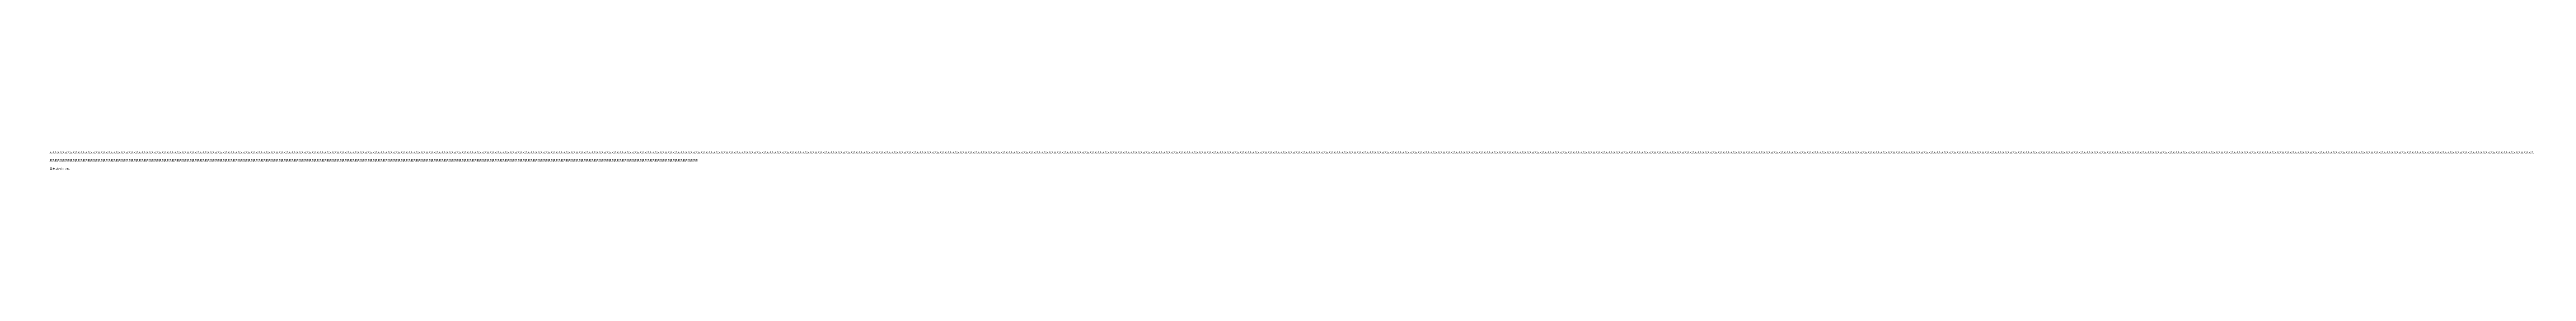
# Model space of a CAD drawing. Units: millimetres on the paper. Extents: x 0 to 2999, y 10 to 33.
import ezdxf
from ezdxf.enums import TextEntityAlignment as Align

# ---------------------------------------------------------------- set-up
doc = ezdxf.new("R2010")
doc.units = ezdxf.units.MM
doc.layers.add('0-0_0', color=4, linetype='Continuous')
doc.styles.add('ＭＳ ゴシック', font='')
doc.styles.get('ＭＳ ゴシック').set_extended_font_data('MS Gothic')

msp = doc.modelspace()

# ---------------------------------------------------------------- texts
at = {"layer": '0-0_0', "style": 'ＭＳ ゴシック'}
for s, p in [('文文文文文文文文文文文文文文文文文文文文文文文文文文文文文文文文文文文文文文文文文文文文文文文文文文文文文文文文文文文文文文文文文文文文文文文文文文文文文文文文文文文文文文文文文文文文文文文文文文文文文文文文文文文文文文文文文文文文文文文文文文文文文文文文文文文文文文文文文文文文文文文文文文文文文文文文文文文文文文文文文文文文文文文文文文文文文文文文文文文文文文文文文文文文文文文文文文文文文文文文文文文文文文文文文文文文文文文文文文文文文文文文文文文文文文文文文文文文文文文文文文文文文文文文文文文文文文文文文文文文文文文文文文文文文文文文文文文文文文文文文文文文文文文文文文文文文文文文文文文文文文文文文文文文文文文文文文文文文文文文文文文文文文文文文文文文文文文文文文文文文文文文文文文文文文文文文文文文文文文文文文文文文文文文文文文文文文文文文文文文文文文文文文文文文文文文文文文文文文文文文文文文文文文文文文文文文文文文文文文文文文文文文文文文文文文文文文文文文文文文文文文文文文文文文文文文文文文文文文文文文文文文文文文文文文文文文文文文文文文文文文文文文文文文文文文文文文文文文文文文文文文文文文文文文文文文文文文文文文文文文文文文文文文文文文文文文文文文文文文文文文文文文文文文文文文文文文文文文文文文文文文文文文文文文文文文文文文文文文文文文文文文文文文文文文文文文文文文文文文文文文文文文文文文文文文文文文文文文文文文文文文文文文文文文文文文文文文文文文文文文文文文文文文文文文文文文文文文文文文文文文文文文文文文文文文文文文文文文文文文文文文文文文文文文文文文文文文文文文文文文文文文文文文文文文文文文文文文文文文文文文文文文文文文文文文文文文文文文文文文文文文文文文文文文文文文文文文文文文文文文文文文文文文文文文文文文文文文文文文文文文文文文文文文文文文文文文文文文文文文文文文文文文文文文文文文文文文文文文文文文文文文文文文文文文文文文文文文文文文文文文文文文文文文文文文文文文文文文文文文文文文文文文文文文文文文文文文文文文文文文文文文文文文文文文文文文文文文文文文文文文文文文文文文文文文文文文文文文文文文文文文文文文文文文文文文文文文文文文文文文文文文文文文文文文文文文文文文文文文文文文文文文文文文文文文文文文文文文文文文文文文文文文文文文文文文文文文文文文文文', (0, 30)), ('長長長長長長長長長長長長長長長長長長長長長長長長長長長長長長長長長長長長長長長長長長長長長長長長長長長長長長長長長長長長長長長長長長長長長長長長長長長長長長長長長長長長長長長長長長長長長長長長長長長長長長長長長長長長長長長長長長長長長長長長長長長長長長長長長長長長長長長長長長長長長長長長長長長長長長長長長長長長長長長長長長長長長長長長長長長長長長長長長長長長長長長長長長長長長長長長長長長長長長長長長長長長長長長長長長長長長長長長長長長長長長長長長長長長長長長長長長長長長長長長長長長長長長長長長長長長長長長', (0, 20))]:
    msp.add_text(s, height=2.199, dxfattribs=at).set_placement(p, align=Align.BOTTOM_LEFT)
at = {"layer": '0-0_0', "style": 'ＭＳ ゴシック', "width": 1.15}
msp.add_text('日本語𠮷ｶﾅ ABC', height=2.2, dxfattribs=at).set_placement((0, 10), align=Align.BOTTOM_LEFT)

doc.saveas('drawing.dxf')
